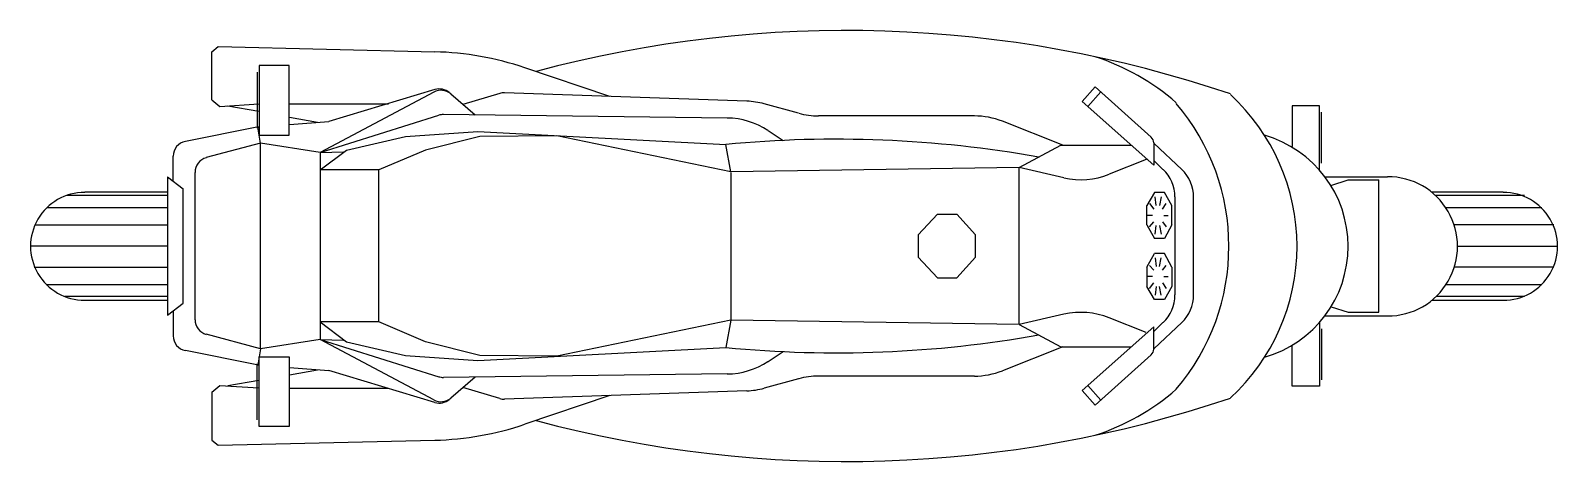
# Model space of a CAD drawing. Header units: millimetres. Extents: x -3215.77 to -3213.76, y 1770.32 to 1770.89.
import ezdxf

# ---------------------------------------------------------------- set-up
doc = ezdxf.new("R2010")
doc.units = ezdxf.units.MM
doc.header["$LTSCALE"] = 10
doc.layers.add('Veículos', color=2, linetype='Continuous')

msp = doc.modelspace()

# ---------------------------------------------------------------- linework, layer by layer
at = {"layer": 'Veículos'}
for p, q in [((-3215.5359, 1770.864), (-3215.5276, 1770.8709)), ((-3215.5359, 1770.8006), (-3215.5359, 1770.864)), ((-3215.5276, 1770.8709), (-3215.2418, 1770.8641)), ((-3215.4734, 1770.8462), (-3215.4734, 1770.7542)), ((-3215.434, 1770.8462), (-3215.4734, 1770.8462)), ((-3215.434, 1770.7542), (-3215.434, 1770.8462)), ((-3215.011, 1770.8052), (-3215.1231, 1770.8431)), ((-3215.4759, 1770.8372), (-3215.4759, 1770.7632)), ((-3215.5359, 1770.8006), (-3215.5255, 1770.7919)), ((-3215.2431, 1770.811), (-3215.3929, 1770.7312)), ((-3215.2415, 1770.8143), (-3215.3814, 1770.7723)), ((-3215.2206, 1770.8085), (-3215.1886, 1770.7808)), ((-3215.1561, 1770.8091), (-3215.2046, 1770.7946)), ((-3214.8301, 1770.799), (-3215.1496, 1770.81)), ((-3214.388, 1770.7986), (-3214.3708, 1770.8178)), ((-3214.3805, 1770.792), (-3214.3633, 1770.8111)), ((-3214.3708, 1770.8178), (-3214.2967, 1770.7514)), ((-3215.5255, 1770.7919), (-3215.4738, 1770.7953)), ((-3215.4738, 1770.7854), (-3215.5149, 1770.7926)), ((-3215.434, 1770.7956), (-3215.3026, 1770.7956)), ((-3215.3929, 1770.7312), (-3215.2365, 1770.7803)), ((-3214.856, 1770.7767), (-3215.2303, 1770.7813)), ((-3214.7618, 1770.7831), (-3214.8072, 1770.7955)), ((-3214.2934, 1770.7147), (-3214.388, 1770.7986)), ((-3214.1109, 1770.7928), (-3214.1109, 1770.739)), ((-3214.0748, 1770.7928), (-3214.1109, 1770.7928)), ((-3214.0748, 1770.7082), (-3214.0748, 1770.7928)), ((-3214.0723, 1770.7172), (-3214.0723, 1770.7846)), ((-3215.4763, 1770.7649), (-3215.5707, 1770.7459)), ((-3215.4738, 1770.7649), (-3215.4763, 1770.7649)), ((-3215.4751, 1770.7649), (-3215.4738, 1770.7649)), ((-3215.4718, 1770.7435), (-3215.4751, 1770.7649)), ((-3215.4336, 1770.778), (-3215.3966, 1770.7714)), ((-3215.4336, 1770.7682), (-3215.3814, 1770.7723)), ((-3214.8022, 1770.7603), (-3214.7824, 1770.7472)), ((-3214.53, 1770.7795), (-3214.7354, 1770.7795)), ((-3214.4133, 1770.7408), (-3214.493, 1770.7725)), ((-3215.4718, 1770.7435), (-3215.5432, 1770.7245)), ((-3215.4734, 1770.7542), (-3215.434, 1770.7542)), ((-3215.3929, 1770.7312), (-3215.4718, 1770.7435)), ((-3215.4718, 1770.4723), (-3215.4718, 1770.7427)), ((-3215.3584, 1770.7345), (-3215.2803, 1770.7525)), ((-3215.2803, 1770.7525), (-3215.185, 1770.7591)), ((-3215.1825, 1770.7525), (-3215.254, 1770.7345)), ((-3215.185, 1770.7591), (-3214.8579, 1770.7419)), ((-3215.0806, 1770.7534), (-3215.1825, 1770.7525)), ((-3214.8513, 1770.7057), (-3215.0806, 1770.7534)), ((-3214.8513, 1770.7057), (-3214.8579, 1770.7419)), ((-3214.8513, 1770.7057), (-3214.8579, 1770.7419)), ((-3214.4709, 1770.7115), (-3214.4159, 1770.7408)), ((-3214.4159, 1770.7408), (-3214.3227, 1770.7408)), ((-3214.2934, 1770.744), (-3214.2934, 1770.7147)), ((-3214.293, 1770.7431), (-3214.2565, 1770.7088)), ((-3215.5868, 1770.6938), (-3215.5868, 1770.7263)), ((-3215.3929, 1770.7082), (-3215.3584, 1770.7345)), ((-3215.3929, 1770.7312), (-3215.3621, 1770.732)), ((-3215.3929, 1770.7304), (-3215.3929, 1770.4847)), ((-3215.254, 1770.7345), (-3215.3156, 1770.7082)), ((-3214.3036, 1770.7221), (-3214.3522, 1770.7026)), ((-3214.2812, 1770.709), (-3214.293, 1770.7201)), ((-3215.5942, 1770.6991), (-3215.5942, 1770.5167)), ((-3215.5942, 1770.6991), (-3215.5737, 1770.6835)), ((-3215.558, 1770.5107), (-3215.558, 1770.7051)), ((-3215.3156, 1770.7082), (-3215.3929, 1770.7082)), ((-3215.3156, 1770.5077), (-3215.3156, 1770.7074)), ((-3214.4709, 1770.7115), (-3214.8513, 1770.7057)), ((-3214.8513, 1770.7049), (-3214.8513, 1770.5101)), ((-3214.8513, 1770.7049), (-3214.8513, 1770.5101)), ((-3214.4119, 1770.6979), (-3214.4709, 1770.7115)), ((-3214.4709, 1770.5044), (-3214.4709, 1770.7106)), ((-3214.0677, 1770.6993), (-3213.9851, 1770.6993)), ((-3215.7035, 1770.6794), (-3215.5946, 1770.6794)), ((-3215.5737, 1770.5323), (-3215.5737, 1770.6835)), ((-3214.0599, 1770.6879), (-3214.037, 1770.695)), ((-3214.037, 1770.695), (-3213.9967, 1770.695)), ((-3213.9967, 1770.5208), (-3213.9967, 1770.695)), ((-3213.9274, 1770.6794), (-3213.8324, 1770.6794)), ((-3215.7531, 1770.6589), (-3215.5946, 1770.6589)), ((-3215.5946, 1770.6745), (-3215.7277, 1770.6745)), ((-3214.2925, 1770.6786), (-3214.3024, 1770.6613)), ((-3214.3024, 1770.6359), (-3214.3024, 1770.6613)), ((-3214.2991, 1770.6638), (-3214.2934, 1770.6564)), ((-3214.2794, 1770.6786), (-3214.2925, 1770.6786)), ((-3214.2901, 1770.6613), (-3214.2917, 1770.6728)), ((-3214.2835, 1770.6728), (-3214.286, 1770.6613)), ((-3214.2819, 1770.6564), (-3214.2769, 1770.6638)), ((-3214.2695, 1770.6613), (-3214.2794, 1770.6786)), ((-3214.2695, 1770.6359), (-3214.2695, 1770.6613)), ((-3214.2654, 1770.6726), (-3214.2654, 1770.5433)), ((-3214.2408, 1770.5434), (-3214.2408, 1770.6724)), ((-3213.8044, 1770.6745), (-3213.9217, 1770.6745)), ((-3213.9084, 1770.6589), (-3213.7814, 1770.6589)), ((-3214.604, 1770.6227), (-3214.5785, 1770.6498)), ((-3214.5785, 1770.6498), (-3214.553, 1770.6498)), ((-3214.553, 1770.6498), (-3214.5284, 1770.6227)), ((-3214.295, 1770.6482), (-3214.3016, 1770.6482)), ((-3214.2991, 1770.6334), (-3214.2934, 1770.64)), ((-3214.2819, 1770.64), (-3214.2769, 1770.6334)), ((-3214.2802, 1770.6482), (-3214.2745, 1770.6482)), ((-3215.7691, 1770.6359), (-3215.5946, 1770.6359)), ((-3214.604, 1770.6227), (-3214.604, 1770.5931)), ((-3214.5284, 1770.5931), (-3214.5284, 1770.6227)), ((-3214.3024, 1770.6359), (-3214.2925, 1770.6178)), ((-3214.2917, 1770.6235), (-3214.2901, 1770.635)), ((-3214.286, 1770.635), (-3214.2835, 1770.6235)), ((-3214.2695, 1770.6359), (-3214.2794, 1770.6178)), ((-3213.7658, 1770.6359), (-3213.8972, 1770.6359)), ((-3215.5946, 1770.6079), (-3215.775, 1770.6079)), ((-3214.2794, 1770.6178), (-3214.2925, 1770.6178)), ((-3213.8927, 1770.6079), (-3213.7609, 1770.6079)), ((-3215.7701, 1770.58), (-3215.5946, 1770.58)), ((-3214.604, 1770.5931), (-3214.5785, 1770.566)), ((-3214.553, 1770.566), (-3214.5284, 1770.5931)), ((-3214.3024, 1770.58), (-3214.2925, 1770.5981)), ((-3214.3024, 1770.58), (-3214.3024, 1770.5545)), ((-3214.2991, 1770.5824), (-3214.2934, 1770.5759)), ((-3214.2794, 1770.5981), (-3214.2925, 1770.5981)), ((-3214.2917, 1770.5923), (-3214.2901, 1770.5808)), ((-3214.286, 1770.5808), (-3214.2835, 1770.5923)), ((-3214.2819, 1770.5759), (-3214.2769, 1770.5824)), ((-3214.2695, 1770.58), (-3214.2794, 1770.5981)), ((-3214.2695, 1770.58), (-3214.2695, 1770.5545)), ((-3213.7658, 1770.58), (-3213.8969, 1770.58)), ((-3214.5785, 1770.566), (-3214.553, 1770.566)), ((-3214.295, 1770.5677), (-3214.3016, 1770.5677)), ((-3214.2991, 1770.552), (-3214.2934, 1770.5594)), ((-3214.2819, 1770.5594), (-3214.2769, 1770.552)), ((-3214.2802, 1770.5677), (-3214.2745, 1770.5677)), ((-3215.7544, 1770.557), (-3215.5946, 1770.557)), ((-3215.5946, 1770.5414), (-3215.7299, 1770.5414)), ((-3214.2925, 1770.5372), (-3214.3024, 1770.5545)), ((-3214.2901, 1770.5545), (-3214.2917, 1770.543)), ((-3214.2835, 1770.543), (-3214.286, 1770.5545)), ((-3214.2695, 1770.5545), (-3214.2794, 1770.5372)), ((-3213.8044, 1770.5414), (-3213.9208, 1770.5414)), ((-3213.9079, 1770.557), (-3213.7814, 1770.557)), ((-3215.7035, 1770.5364), (-3215.5946, 1770.5364)), ((-3215.5942, 1770.5167), (-3215.5737, 1770.5323)), ((-3215.5868, 1770.522), (-3215.5868, 1770.4895)), ((-3214.4119, 1770.5179), (-3214.4709, 1770.5044)), ((-3214.2794, 1770.5372), (-3214.2925, 1770.5372)), ((-3214.0595, 1770.5278), (-3214.037, 1770.5208)), ((-3214.037, 1770.5208), (-3213.9967, 1770.5208)), ((-3213.9264, 1770.5364), (-3213.8324, 1770.5364)), ((-3215.3156, 1770.5077), (-3215.3929, 1770.5077)), ((-3215.3929, 1770.5077), (-3215.3584, 1770.4814)), ((-3215.254, 1770.4814), (-3215.3156, 1770.5077)), ((-3214.8513, 1770.5101), (-3215.0806, 1770.4625)), ((-3214.8513, 1770.5101), (-3214.8579, 1770.474)), ((-3214.8513, 1770.5101), (-3214.8579, 1770.474)), ((-3214.4709, 1770.5044), (-3214.8513, 1770.5101)), ((-3214.4709, 1770.5044), (-3214.4159, 1770.4751)), ((-3214.2934, 1770.5011), (-3214.388, 1770.4172)), ((-3214.3036, 1770.4937), (-3214.3522, 1770.5132)), ((-3214.2934, 1770.4719), (-3214.2934, 1770.5011)), ((-3214.293, 1770.4727), (-3214.2565, 1770.507)), ((-3214.2812, 1770.5068), (-3214.293, 1770.4957)), ((-3214.0748, 1770.5077), (-3214.0748, 1770.423)), ((-3214.0723, 1770.4986), (-3214.0723, 1770.4312)), ((-3214.0677, 1770.5157), (-3213.9851, 1770.5157)), ((-3215.4718, 1770.4723), (-3215.5432, 1770.4914)), ((-3215.3929, 1770.4847), (-3215.4718, 1770.4723)), ((-3215.2431, 1770.4048), (-3215.3929, 1770.4847)), ((-3215.3929, 1770.4847), (-3215.2365, 1770.4355)), ((-3215.3929, 1770.4847), (-3215.3621, 1770.4838)), ((-3215.3584, 1770.4814), (-3215.2803, 1770.4633)), ((-3215.1825, 1770.4633), (-3215.254, 1770.4814)), ((-3215.4763, 1770.451), (-3215.5707, 1770.4699)), ((-3215.4718, 1770.4723), (-3215.4751, 1770.451)), ((-3215.4734, 1770.3696), (-3215.4734, 1770.4616)), ((-3215.4734, 1770.4616), (-3215.434, 1770.4616)), ((-3215.434, 1770.4616), (-3215.434, 1770.3696)), ((-3215.2803, 1770.4633), (-3215.185, 1770.4567)), ((-3215.185, 1770.4567), (-3214.8579, 1770.474)), ((-3215.0806, 1770.4625), (-3215.1825, 1770.4633)), ((-3214.8022, 1770.4555), (-3214.7824, 1770.4686)), ((-3214.4133, 1770.4751), (-3214.493, 1770.4434)), ((-3214.4159, 1770.4751), (-3214.3227, 1770.4751)), ((-3214.3708, 1770.398), (-3214.2967, 1770.4644)), ((-3214.1109, 1770.423), (-3214.1109, 1770.4768)), ((-3215.4738, 1770.451), (-3215.4763, 1770.451)), ((-3215.4759, 1770.3786), (-3215.4759, 1770.4526)), ((-3215.4751, 1770.451), (-3215.4738, 1770.451)), ((-3215.4336, 1770.4477), (-3215.3814, 1770.4436)), ((-3215.4336, 1770.4378), (-3215.3966, 1770.4444)), ((-3215.2415, 1770.4015), (-3215.3814, 1770.4436)), ((-3214.856, 1770.4391), (-3215.2303, 1770.4346)), ((-3215.5359, 1770.4152), (-3215.5255, 1770.424)), ((-3215.5255, 1770.424), (-3215.4738, 1770.4206)), ((-3215.4738, 1770.4304), (-3215.5149, 1770.4233)), ((-3215.434, 1770.4202), (-3215.3026, 1770.4202)), ((-3215.2206, 1770.4074), (-3215.1886, 1770.4351)), ((-3215.1561, 1770.4067), (-3215.2046, 1770.4212)), ((-3214.7618, 1770.4328), (-3214.8072, 1770.4203)), ((-3214.53, 1770.4363), (-3214.7354, 1770.4363)), ((-3214.388, 1770.4172), (-3214.3708, 1770.398)), ((-3214.3805, 1770.4238), (-3214.3633, 1770.4047)), ((-3214.0748, 1770.423), (-3214.1109, 1770.423)), ((-3215.5359, 1770.4152), (-3215.5359, 1770.3519)), ((-3214.8301, 1770.4169), (-3215.1496, 1770.4059)), ((-3215.011, 1770.4106), (-3215.1231, 1770.3727)), ((-3215.434, 1770.3696), (-3215.4734, 1770.3696)), ((-3215.5359, 1770.3519), (-3215.5276, 1770.345)), ((-3215.5276, 1770.345), (-3215.2418, 1770.3517))]:
    msp.add_line(p, q, dxfattribs=at)
for centre, radius, start, end in [((-3214.699, 1769.3171), 1.5751, 71.2325, 105.0579), ((-3215.2513, 1770.4642), 0.4, 71.3058, 88.6425), ((-3214.4644, 1770.5678), 0.3045, 48.7991, 72.1143), ((-3215.2337, 1770.7934), 0.02, 49.0863, 118.0576), ((-3215.2358, 1770.7951), 0.02, 49.0863, 106.7281), ((-3215.1503, 1770.79), 0.02, 88.0298, 106.641), ((-3214.376, 1770.6075), 0.2716, 312.5562, 47.4438), ((-3215.2305, 1770.7613), 0.02, 89.3056, 107.4548), ((-3214.8336, 1770.699), 0.1, 74.7125, 88.0298), ((-3214.7354, 1770.8795), 0.1, 254.7125, 270), ((-3214.485, 1770.6075), 0.2907, 319.5475, 40.4525), ((-3214.8572, 1770.6767), 0.1, 56.6726, 89.3056), ((-3214.53, 1770.6795), 0.1, 68.3132, 90), ((-3215.5668, 1770.7263), 0.02, 101.3507, 180), ((-3214.7124, 1769.2267), 1.5221, 79.8868, 95.4858), ((-3214.3034, 1770.744), 0.01, 0, 48.1324), ((-3214.1894, 1770.6075), 0.1524, 286.0575, 73.9422), ((-3215.538, 1770.7051), 0.02, 104.9318, 180), ((-3214.3895, 1770.7954), 0.1, 257.0821, 291.906), ((-3214.3154, 1770.6726), 0.05, 0, 46.7618), ((-3214.2908, 1770.6724), 0.05, 0, 46.7618), ((-3213.9845, 1770.6075), 0.0918, 269.6687, 90.3313), ((-3215.7039, 1770.6075), 0.0711, 89.6687, 270.3313), ((-3213.8319, 1770.6075), 0.0711, 269.6687, 90.3313), ((-3214.3154, 1770.5433), 0.05, 313.2382, 0), ((-3214.2908, 1770.5434), 0.05, 313.2382, 0), ((-3214.3895, 1770.4204), 0.1, 68.094, 102.9179), ((-3215.538, 1770.5107), 0.02, 180, 255.0682), ((-3215.5668, 1770.4895), 0.02, 180, 258.6493), ((-3214.7124, 1771.9891), 1.5221, 264.5142, 280.1132), ((-3214.3034, 1770.4719), 0.01, 311.8676, 0), ((-3214.8572, 1770.5391), 0.1, 270.6944, 303.3274), ((-3214.53, 1770.5363), 0.1, 270, 291.6868), ((-3215.2305, 1770.4546), 0.02, 252.5452, 270.6944), ((-3214.8336, 1770.5168), 0.1, 271.9702, 285.2875), ((-3214.7354, 1770.3363), 0.1, 90, 105.2875), ((-3214.4644, 1770.648), 0.3045, 287.8857, 311.2009), ((-3215.2337, 1770.4225), 0.02, 241.9424, 310.9137), ((-3215.2358, 1770.4207), 0.02, 253.2719, 310.9137), ((-3215.1503, 1770.4259), 0.02, 253.359, 271.9702), ((-3214.699, 1771.8987), 1.5751, 254.9421, 288.7675), ((-3215.2513, 1770.7516), 0.4, 271.3575, 288.6942)]:
    msp.add_arc(centre, radius, start, end, dxfattribs=at)

doc.saveas('drawing.dxf')
